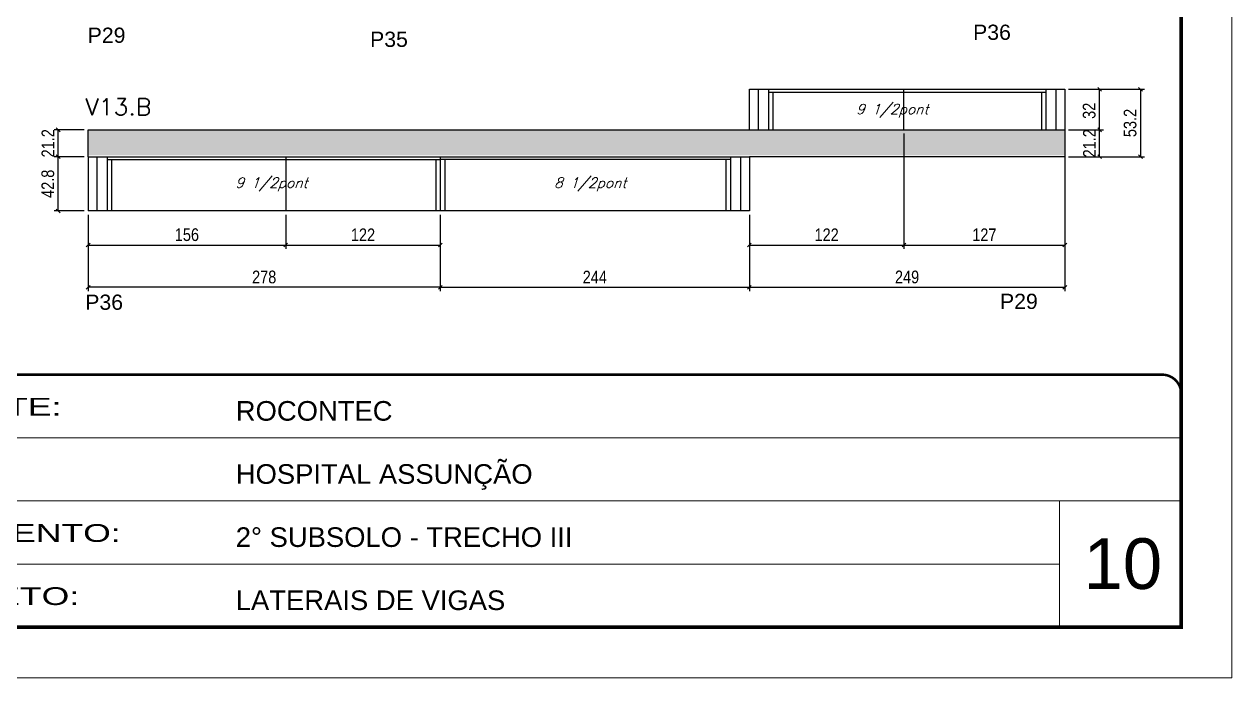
# Model space of a CAD drawing. Extents: x 137137 to 143418, y 10464 to 34486.
# Drawn here: x 139267 to 140221, y 31139 to 31654 of the extents above; entities that cross this region are included whole.
import ezdxf

# ---------------------------------------------------------------- set-up
doc = ezdxf.new("R2010")
doc.units = 0
doc.linetypes.add('CONTINUO', pattern=[0])
doc.linetypes.add('DASHED', pattern=[0.75, 0.5, -0.25])
for name, color, linetype in [('5', 5, 'Continuous'), ('COTA', 241, 'Continuous'), ('cotas', 4, 'Continuous'), ('Painéis', 200, 'Continuous'), ('SARR_2.2x7', 40, 'Continuous'), ('SARR_3.5x7', 81, 'Continuous'), ('texto', 7, 'Continuous')]:
    doc.layers.add(name, color=color, linetype=linetype)
for name, color, linetype, lineweight in [('CARIMBO', 255, 'Continuous', 9), ('Folhas', 255, 'Continuous', 9), ('SARRAFO DE PRESSAO', 251, 'DASHED', 9), ('Texto Seção', 7, 'Continuous', 15)]:
    doc.layers.add(name, color=color, linetype=linetype, lineweight=lineweight)
doc.styles.add('ARIAL', font='arial.ttf')
doc.styles.add('COTA TECNICA', font='techl___.ttf', dxfattribs={"height": 10})
doc.styles.add('REGUA-120', font='ROMANS.shx', dxfattribs={"height": 15})
doc.styles.add('Romans', font='romans.shx')
doc.styles.get("Standard").update_dxf_attribs({"font": 'arial.ttf'})
doc.styles.add('Tecnologia', font='')
doc.styles.get('Tecnologia').set_extended_font_data('Forgotten Futurist')
doc.dimstyles.new('PAINEL', dxfattribs={"dimtxt": 10, "dimasz": 3, "dimexe": 3, "dimexo": 3, "dimgap": 3, "dimtad": 1, "dimdec": 1, "dimzin": 12, "dimdsep": 46, "dimtxsty": 'COTA TECNICA', "dimblk1": 'OBLIQUE', "dimblk2": 'OBLIQUE', "dimsah": 1, "dimcen": 0.9, "dimclrd": 4, "dimclre": 4, "dimclrt": 240, "dimadec": 1, "dimazin": 3, "dimtfac": 1, "dimtdec": 1, "dimtmove": 0, "dimatfit": 3, "dimfxl": 1, "dimtolj": 1, "dimtzin": 12, "dimarcsym": 0})

# ---------------------------------------------------------------- blocks, each defined once
blk = doc.blocks.new('_Oblique')
at = {"color": 0, "linetype": 'ByBlock', "lineweight": -2}
blk.add_line((-0.5, -0.5), (0.5, 0.5), dxfattribs=at)
blk = doc.blocks.new('*D784')
at = {"layer": 'cotas', "color": 4, "linetype": 'ByBlock', "lineweight": -2, "transparency": 16777216}
for p, q in [((139317.92, 31504.09), (139317.92, 31443.8)), ((139595.92, 31504.09), (139595.92, 31443.8)), ((139595.92, 31446.8), (139317.92, 31446.8))]:
    blk.add_line(p, q, dxfattribs=at)
at = {"layer": 'Defpoints', "color": 0, "linetype": 'ByBlock', "transparency": 16777216}
for p in [(139317.92, 31507.09), (139595.92, 31507.09), (139317.92, 31446.8)]:
    blk.add_point(p, dxfattribs=at)
at = {"layer": 'cotas', "color": 4, "linetype": 'ByBlock', "lineweight": -2, "transparency": 16777216, "xscale": 3, "yscale": 3, "zscale": 3, "rotation": 180}
blk.add_blockref('_Oblique', (139317.92, 31446.8), dxfattribs=at)
at = {"layer": 'cotas', "color": 4, "linetype": 'ByBlock', "lineweight": -2, "transparency": 16777216, "xscale": 3, "yscale": 3, "zscale": 3}
blk.add_blockref('_Oblique', (139595.92, 31446.8), dxfattribs=at)
at = {"layer": 'cotas', "color": 240, "linetype": 'ByBlock', "transparency": 16777216, "insert": (139456.92, 31454.9), "char_height": 10, "attachment_point": 5, "style": 'COTA TECNICA'}
blk.add_mtext('\\A1;278', dxfattribs=at)
blk = doc.blocks.new('*D785')
at = {"layer": 'cotas', "color": 4, "linetype": 'ByBlock', "lineweight": -2, "transparency": 16777216}
for p, q in [((139317.92, 31504.09), (139317.92, 31477.18)), ((139473.92, 31504.09), (139473.92, 31477.18)), ((139317.92, 31480.18), (139473.92, 31480.18))]:
    blk.add_line(p, q, dxfattribs=at)
at = {"layer": 'Defpoints', "color": 0, "linetype": 'ByBlock', "transparency": 16777216}
for p in [(139317.92, 31507.09), (139473.92, 31507.09), (139473.92, 31480.18)]:
    blk.add_point(p, dxfattribs=at)
at = {"layer": 'cotas', "color": 4, "linetype": 'ByBlock', "lineweight": -2, "transparency": 16777216, "xscale": 3, "yscale": 3, "zscale": 3, "rotation": 180}
blk.add_blockref('_Oblique', (139317.92, 31480.18), dxfattribs=at)
at = {"layer": 'cotas', "color": 4, "linetype": 'ByBlock', "lineweight": -2, "transparency": 16777216, "xscale": 3, "yscale": 3, "zscale": 3}
blk.add_blockref('_Oblique', (139473.92, 31480.18), dxfattribs=at)
at = {"layer": 'cotas', "color": 240, "linetype": 'ByBlock', "transparency": 16777216, "insert": (139395.92, 31488.29), "char_height": 10, "attachment_point": 5, "style": 'COTA TECNICA'}
blk.add_mtext('\\A1;156', dxfattribs=at)
blk = doc.blocks.new('*D236')
at = {"layer": 'cotas', "color": 4, "linetype": 'ByBlock', "lineweight": -2, "transparency": 16777216}
for p, q in [((139473.92, 31504.09), (139473.92, 31477.18)), ((139595.92, 31504.09), (139595.92, 31477.18)), ((139473.92, 31480.18), (139595.92, 31480.18))]:
    blk.add_line(p, q, dxfattribs=at)
at = {"layer": 'Defpoints', "color": 0, "linetype": 'ByBlock', "transparency": 16777216}
for p in [(139473.92, 31507.09), (139595.92, 31507.09), (139595.92, 31480.18)]:
    blk.add_point(p, dxfattribs=at)
at = {"layer": 'cotas', "color": 4, "linetype": 'ByBlock', "lineweight": -2, "transparency": 16777216, "xscale": 3, "yscale": 3, "zscale": 3, "rotation": 180}
blk.add_blockref('_Oblique', (139473.92, 31480.18), dxfattribs=at)
at = {"layer": 'cotas', "color": 4, "linetype": 'ByBlock', "lineweight": -2, "transparency": 16777216, "xscale": 3, "yscale": 3, "zscale": 3}
blk.add_blockref('_Oblique', (139595.92, 31480.18), dxfattribs=at)
at = {"layer": 'cotas', "color": 240, "linetype": 'ByBlock', "transparency": 16777216, "insert": (139534.92, 31488.23), "char_height": 10, "attachment_point": 5, "style": 'COTA TECNICA'}
blk.add_mtext('\\A1;122', dxfattribs=at)
blk = doc.blocks.new('*D237')
at = {"layer": 'cotas', "color": 4, "linetype": 'ByBlock', "lineweight": -2, "transparency": 16777216}
for p, q in [((139595.92, 31504.09), (139595.92, 31443.8)), ((139839.92, 31504.09), (139839.92, 31443.8)), ((139595.92, 31446.8), (139839.92, 31446.8))]:
    blk.add_line(p, q, dxfattribs=at)
at = {"layer": 'Defpoints', "color": 0, "linetype": 'ByBlock', "transparency": 16777216}
for p in [(139595.92, 31507.09), (139839.92, 31507.09), (139839.92, 31446.8)]:
    blk.add_point(p, dxfattribs=at)
at = {"layer": 'cotas', "color": 4, "linetype": 'ByBlock', "lineweight": -2, "transparency": 16777216, "xscale": 3, "yscale": 3, "zscale": 3, "rotation": 180}
blk.add_blockref('_Oblique', (139595.92, 31446.8), dxfattribs=at)
at = {"layer": 'cotas', "color": 4, "linetype": 'ByBlock', "lineweight": -2, "transparency": 16777216, "xscale": 3, "yscale": 3, "zscale": 3}
blk.add_blockref('_Oblique', (139839.92, 31446.8), dxfattribs=at)
at = {"layer": 'cotas', "color": 240, "linetype": 'ByBlock', "transparency": 16777216, "insert": (139717.92, 31454.88), "char_height": 10, "attachment_point": 5, "style": 'COTA TECNICA'}
blk.add_mtext('\\A1;244', dxfattribs=at)
blk = doc.blocks.new('*D786')
at = {"layer": 'cotas', "color": 4, "linetype": 'ByBlock', "lineweight": -2, "transparency": 16777216}
for p, q in [((140088.92, 31546.89), (140088.92, 31443.8)), ((139839.92, 31504.09), (139839.92, 31443.8)), ((139839.92, 31446.8), (140088.92, 31446.8))]:
    blk.add_line(p, q, dxfattribs=at)
at = {"layer": 'Defpoints', "color": 0, "linetype": 'ByBlock', "transparency": 16777216}
for p in [(140088.92, 31549.89), (139839.92, 31507.09), (140088.92, 31446.8)]:
    blk.add_point(p, dxfattribs=at)
at = {"layer": 'cotas', "color": 4, "linetype": 'ByBlock', "lineweight": -2, "transparency": 16777216, "xscale": 3, "yscale": 3, "zscale": 3, "rotation": 180}
blk.add_blockref('_Oblique', (139839.92, 31446.8), dxfattribs=at)
at = {"layer": 'cotas', "color": 4, "linetype": 'ByBlock', "lineweight": -2, "transparency": 16777216, "xscale": 3, "yscale": 3, "zscale": 3}
blk.add_blockref('_Oblique', (140088.92, 31446.8), dxfattribs=at)
at = {"layer": 'cotas', "color": 240, "linetype": 'ByBlock', "transparency": 16777216, "insert": (139964.42, 31454.9), "char_height": 10, "attachment_point": 5, "style": 'COTA TECNICA'}
blk.add_mtext('\\A1;249', dxfattribs=at)
blk = doc.blocks.new('*D238')
at = {"layer": 'cotas', "color": 4, "linetype": 'ByBlock', "lineweight": -2, "transparency": 16777216}
for p, q in [((140091.92, 31571.09), (140119.41, 31571.09)), ((140116.41, 31549.89), (140116.41, 31571.09)), ((140091.92, 31549.89), (140119.41, 31549.89))]:
    blk.add_line(p, q, dxfattribs=at)
at = {"layer": 'Defpoints', "color": 0, "linetype": 'ByBlock', "transparency": 16777216}
for p in [(140088.92, 31571.09), (140116.41, 31571.09), (140088.92, 31549.89)]:
    blk.add_point(p, dxfattribs=at)
at = {"layer": 'cotas', "color": 4, "linetype": 'ByBlock', "lineweight": -2, "transparency": 16777216, "xscale": 3, "yscale": 3, "zscale": 3}
for p, rotation in [((140116.41, 31571.09), 90), ((140116.41, 31549.89), 270)]:
    blk.add_blockref('_Oblique', p, dxfattribs=dict(at, rotation=rotation))
at = {"layer": 'cotas', "color": 240, "linetype": 'ByBlock', "transparency": 16777216, "insert": (140108.35, 31560.49), "char_height": 10, "attachment_point": 5, "rotation": 90, "style": 'COTA TECNICA'}
blk.add_mtext('\\A1;21.2', dxfattribs=at)
blk = doc.blocks.new('*D239')
at = {"layer": 'cotas', "color": 4, "linetype": 'ByBlock', "lineweight": -2, "transparency": 16777216}
for p, q in [((140091.92, 31603.09), (140119.41, 31603.09)), ((140116.41, 31571.09), (140116.41, 31603.09)), ((140091.92, 31571.09), (140119.41, 31571.09))]:
    blk.add_line(p, q, dxfattribs=at)
at = {"layer": 'Defpoints', "color": 0, "linetype": 'ByBlock', "transparency": 16777216}
for p in [(140088.92, 31603.09), (140116.41, 31603.09), (140088.92, 31571.09)]:
    blk.add_point(p, dxfattribs=at)
at = {"layer": 'cotas', "color": 4, "linetype": 'ByBlock', "lineweight": -2, "transparency": 16777216, "xscale": 3, "yscale": 3, "zscale": 3}
for p, rotation in [((140116.41, 31603.09), 90), ((140116.41, 31571.09), 270)]:
    blk.add_blockref('_Oblique', p, dxfattribs=dict(at, rotation=rotation))
at = {"layer": 'cotas', "color": 240, "linetype": 'ByBlock', "transparency": 16777216, "insert": (140108.19, 31586.09), "char_height": 10, "attachment_point": 5, "rotation": 90, "style": 'COTA TECNICA'}
blk.add_mtext('\\A1;32', dxfattribs=at)
blk = doc.blocks.new('*D240')
at = {"layer": 'cotas', "color": 4, "linetype": 'ByBlock', "lineweight": -2, "transparency": 16777216}
for p, q in [((140091.92, 31603.09), (140151.72, 31603.09)), ((140148.72, 31603.09), (140148.72, 31549.89)), ((140091.92, 31549.89), (140151.72, 31549.89))]:
    blk.add_line(p, q, dxfattribs=at)
at = {"layer": 'Defpoints', "color": 0, "linetype": 'ByBlock', "transparency": 16777216}
for p in [(140088.92, 31603.09), (140088.92, 31549.89), (140148.72, 31549.89)]:
    blk.add_point(p, dxfattribs=at)
at = {"layer": 'cotas', "color": 4, "linetype": 'ByBlock', "lineweight": -2, "transparency": 16777216, "xscale": 3, "yscale": 3, "zscale": 3}
for p, rotation in [((140148.72, 31603.09), 90), ((140148.72, 31549.89), 270)]:
    blk.add_blockref('_Oblique', p, dxfattribs=dict(at, rotation=rotation))
at = {"layer": 'cotas', "color": 240, "linetype": 'ByBlock', "transparency": 16777216, "insert": (140140.5, 31576.49), "char_height": 10, "attachment_point": 5, "rotation": 90, "style": 'COTA TECNICA'}
blk.add_mtext('\\A1;53.2', dxfattribs=at)
blk = doc.blocks.new('9999999999')
at = {"color": 30, "linetype": 'CONTINUO'}
for p, q in [((98564.56, 34379.64), (99583.98, 34379.64)), ((98564.56, 34329.83), (99487.98, 34329.83)), ((99583.98, 34329.83), (99487.98, 34329.83)), ((99487.98, 34329.83), (99487.98, 34230.21)), ((98564.56, 34280.02), (99487.98, 34280.02))]:
    blk.add_line(p, q, dxfattribs=at)
at = {"color": 30, "linetype": 'CONTINUO', "const_width": 2}
blk.add_lwpolyline([(99583.98, 34230.21), (99583.98, 34414.45, 0.414214), (99568.98, 34429.45), (98228.98, 34429.45, 0.414214), (98213.98, 34414.45), (98213.98, 34245.21, 0.414214), (98228.98, 34230.21), (99583.98, 34230.21)], format="xyb", dxfattribs=at)
at = {"layer": 'Folhas'}
blk.add_lwpolyline([(98138.98, 34190.21), (99623.98, 34190.21), (99623.98, 35240.21), (98138.98, 35240.21)], close=True, dxfattribs=at)
at = {"layer": 'Folhas', "color": 30, "const_width": 3}
blk.add_lwpolyline([(98213.98, 34230.21), (99583.98, 34230.21), (99583.98, 35200.21), (98213.98, 35200.21)], close=True, dxfattribs=at)
at = {"color": 7, "linetype": 'Continuous', "ltscale": 5, "style": 'ARIAL'}
for s, height, p in [('ROCONTEC', 15.483, (98837.68, 34393.13)), ('HOSPITAL ASSUNÇÃO', 15.4829, (98837.68, 34343.32)), ('2° SUBSOLO - TRECHO III', 15.4829, (98837.68, 34293.51)), ('LATERAIS DE VIGAS', 15.4829, (98837.68, 34243.7))]:
    blk.add_text(s, height=height, dxfattribs=at).set_placement(p)
at = {"layer": 'Folhas', "color": 7, "style": 'Tecnologia', "width": 1.5}
for s, p in [('CLIENTE:', (98573.65, 34397.17)), ('PAVIMENTO:', (98573.65, 34297.5)), ('PROJETO:', (98573.65, 34247.69))]:
    blk.add_text(s, height=14, dxfattribs=at).set_placement(p)
blk = doc.blocks.new('*D527')
at = {"layer": 'COTA', "color": 4, "linetype": 'ByBlock', "lineweight": -2, "transparency": 16777216}
for p, q in [((139961.92, 31568.09), (139961.92, 31477.18)), ((139839.92, 31504.09), (139839.92, 31477.18)), ((139839.92, 31480.18), (139961.92, 31480.18))]:
    blk.add_line(p, q, dxfattribs=at)
at = {"layer": 'Defpoints', "color": 0, "linetype": 'ByBlock', "transparency": 16777216}
for p in [(139961.92, 31571.09), (139839.92, 31507.09), (139961.92, 31480.18)]:
    blk.add_point(p, dxfattribs=at)
at = {"layer": 'COTA', "color": 4, "linetype": 'ByBlock', "lineweight": -2, "transparency": 16777216, "xscale": 3, "yscale": 3, "zscale": 3, "rotation": 180}
blk.add_blockref('_Oblique', (139839.92, 31480.18), dxfattribs=at)
at = {"layer": 'COTA', "color": 4, "linetype": 'ByBlock', "lineweight": -2, "transparency": 16777216, "xscale": 3, "yscale": 3, "zscale": 3}
blk.add_blockref('_Oblique', (139961.92, 31480.18), dxfattribs=at)
at = {"layer": 'COTA', "color": 240, "linetype": 'ByBlock', "transparency": 16777216, "insert": (139900.92, 31488.23), "char_height": 10, "attachment_point": 5, "style": 'COTA TECNICA'}
blk.add_mtext('\\A1;122', dxfattribs=at)
blk = doc.blocks.new('*D528')
at = {"layer": 'COTA', "color": 4, "linetype": 'ByBlock', "lineweight": -2, "transparency": 16777216}
for p, q in [((139961.92, 31568.09), (139961.92, 31477.18)), ((140088.92, 31568.09), (140088.92, 31477.18)), ((139961.92, 31480.18), (140088.92, 31480.18))]:
    blk.add_line(p, q, dxfattribs=at)
at = {"layer": 'Defpoints', "color": 0, "linetype": 'ByBlock', "transparency": 16777216}
for p in [(139961.92, 31571.09), (140088.92, 31571.09), (140088.92, 31480.18)]:
    blk.add_point(p, dxfattribs=at)
at = {"layer": 'COTA', "color": 4, "linetype": 'ByBlock', "lineweight": -2, "transparency": 16777216, "xscale": 3, "yscale": 3, "zscale": 3, "rotation": 180}
blk.add_blockref('_Oblique', (139961.92, 31480.18), dxfattribs=at)
at = {"layer": 'COTA', "color": 4, "linetype": 'ByBlock', "lineweight": -2, "transparency": 16777216, "xscale": 3, "yscale": 3, "zscale": 3}
blk.add_blockref('_Oblique', (140088.92, 31480.18), dxfattribs=at)
at = {"layer": 'COTA', "color": 240, "linetype": 'ByBlock', "transparency": 16777216, "insert": (140025.42, 31488.25), "char_height": 10, "attachment_point": 5, "style": 'COTA TECNICA'}
blk.add_mtext('\\A1;127', dxfattribs=at)
blk = doc.blocks.new('*D529')
at = {"layer": 'COTA', "color": 4, "linetype": 'ByBlock', "lineweight": -2, "transparency": 16777216}
for p, q in [((139314.92, 31549.89), (139291.25, 31549.89)), ((139294.25, 31507.09), (139294.25, 31549.89)), ((139314.92, 31507.09), (139291.25, 31507.09))]:
    blk.add_line(p, q, dxfattribs=at)
at = {"layer": 'Defpoints', "color": 0, "linetype": 'ByBlock', "transparency": 16777216}
for p in [(139294.25, 31549.89), (139317.92, 31549.89), (139317.92, 31507.09)]:
    blk.add_point(p, dxfattribs=at)
at = {"layer": 'COTA', "color": 4, "linetype": 'ByBlock', "lineweight": -2, "transparency": 16777216, "xscale": 3, "yscale": 3, "zscale": 3}
for p, rotation in [((139294.25, 31549.89), 90), ((139294.25, 31507.09), 270)]:
    blk.add_blockref('_Oblique', p, dxfattribs=dict(at, rotation=rotation))
at = {"layer": 'COTA', "color": 240, "linetype": 'ByBlock', "transparency": 16777216, "insert": (139286.16, 31528.49), "char_height": 10, "attachment_point": 5, "rotation": 90, "style": 'COTA TECNICA'}
blk.add_mtext('\\A1;42.8', dxfattribs=at)
blk = doc.blocks.new('*D530')
at = {"layer": 'COTA', "color": 4, "linetype": 'ByBlock', "lineweight": -2, "transparency": 16777216}
for p, q in [((139314.92, 31571.09), (139291.25, 31571.09)), ((139294.25, 31549.89), (139294.25, 31571.09)), ((139314.92, 31549.89), (139291.25, 31549.89))]:
    blk.add_line(p, q, dxfattribs=at)
at = {"layer": 'Defpoints', "color": 0, "linetype": 'ByBlock', "transparency": 16777216}
for p in [(139294.25, 31571.09), (139317.92, 31571.09), (139317.92, 31549.89)]:
    blk.add_point(p, dxfattribs=at)
at = {"layer": 'COTA', "color": 4, "linetype": 'ByBlock', "lineweight": -2, "transparency": 16777216, "xscale": 3, "yscale": 3, "zscale": 3}
for p, rotation in [((139294.25, 31571.09), 90), ((139294.25, 31549.89), 270)]:
    blk.add_blockref('_Oblique', p, dxfattribs=dict(at, rotation=rotation))
at = {"layer": 'COTA', "color": 240, "linetype": 'ByBlock', "transparency": 16777216, "insert": (139286.19, 31560.49), "char_height": 10, "attachment_point": 5, "rotation": 90, "style": 'COTA TECNICA'}
blk.add_mtext('\\A1;21.2', dxfattribs=at)

msp = doc.modelspace()

# ---------------------------------------------------------------- hatches: boundary and pattern name
at = {"layer": 'COTA', "linetype": 'ByBlock'}
h = msp.add_hatch(dxfattribs=at)
h.set_pattern_fill('AR-CONC', color=256, scale=0.03)
h.set_pattern_definition([(50, (-1598.5, 0), (5.46554007, -0.47817257), [0.5715, -6.2865]), (355, (-1598.5, 0), (-1.05730264, 5.73170536), [0.4572, -5.02921753]), (100.4514447, (-1598.0445, -0.04), (4.40823741, 5.25353256), [0.48570026, -5.34270734]), (46.1842, (-1598.5, 1.524), (8.13237123, -1.26126984), [0.85725, -9.42975]), (96.6355576, (-1597.822, 1.419), (7.122124, 7.42278374), [0.7285507, -8.01406824]), (351.184151, (-1598.5, 1.524), (7.122124, 7.42278374), [0.685799, -7.54379196]), (21, (-1597.738, 1.143), (4.54843174, -3.06795595), [0.5715, -6.2865]), (326, (-1597.738, 1.143), (1.85406085, 5.52563898), [0.4572, -5.0292]), (71.451445, (-1597.359, 0.8873), (6.40249258, 2.45768307), [0.48570026, -5.34269813]), (37.5, (-1598.5, 0), (0.092658098, 2.536651166), [0, -4.96824, 0, -5.1054, 0, -5.04825]), (7.5, (-1598.5, 0), (2.004589875, 3.005417245), [0, -2.91084, 0, -4.85394, 0, -1.92405]), (327.5, (-1600.1993, 0), (4.067717855, -0.17186232), [0, -1.905, 0, -5.9436, 0, -7.8867]), (317.5, (-1600.9613, 0), (4.44387544, 0.76279473), [0, -2.4765, 0, -3.94716, 0, -5.6007])])
h.paths.add_polyline_path([(139317.92, 31571.09), (139317.92, 31551.09), (140088.92, 31551.09), (140088.92, 31571.09)])

# ---------------------------------------------------------------- linework, layer by layer
for p, q in [((139317.92, 31549.89), (139317.92, 31571.09)), ((139317.92, 31571.09), (139839.92, 31571.09)), ((140088.92, 31571.09), (140088.92, 31549.89)), ((140088.92, 31549.89), (139839.92, 31549.89))]:
    msp.add_line(p, q, dxfattribs=at)
at = {"layer": 'Painéis', "linetype": 'ByBlock'}
for p, q in [((139839.92, 31603.09), (140088.92, 31603.09)), ((139839.92, 31571.09), (139839.92, 31603.09)), ((139961.92, 31571.09), (139961.92, 31603.09)), ((140088.92, 31603.09), (140088.92, 31571.09)), ((139839.92, 31571.09), (140088.92, 31571.09)), ((139317.92, 31549.89), (139839.92, 31549.89)), ((139317.92, 31549.89), (139317.92, 31507.09)), ((139473.92, 31549.89), (139473.92, 31507.09)), ((139595.92, 31549.89), (139595.92, 31507.09)), ((139839.92, 31549.89), (139839.92, 31507.09)), ((139839.92, 31507.09), (139317.92, 31507.09))]:
    msp.add_line(p, q, dxfattribs=at)
at = {"layer": 'SARR_2.2x7', "linetype": 'Continuous'}
for p, q in [((139846.92, 31603.09), (139846.92, 31571.09)), ((139854.92, 31600.89), (140073.92, 31600.89)), ((140081.92, 31603.09), (140081.92, 31571.09)), ((139324.92, 31549.89), (139324.92, 31507.09)), ((139332.92, 31547.69), (139595.92, 31547.69)), ((139824.92, 31547.69), (139595.92, 31547.69)), ((139832.92, 31549.89), (139832.92, 31507.09))]:
    msp.add_line(p, q, dxfattribs=at)
at = {"layer": 'SARR_3.5x7'}
for p, q in [((139854.92, 31603.09), (139854.92, 31571.09)), ((139858.42, 31600.89), (139858.42, 31571.09)), ((140070.42, 31600.89), (140070.42, 31571.09)), ((140073.92, 31603.09), (140073.92, 31571.09)), ((139332.92, 31549.89), (139332.92, 31507.09)), ((139336.42, 31547.69), (139336.42, 31507.09)), ((139592.42, 31547.69), (139592.42, 31507.09)), ((139599.42, 31547.69), (139599.42, 31507.09)), ((139821.42, 31547.69), (139821.42, 31507.09)), ((139824.92, 31549.89), (139824.92, 31507.09))]:
    msp.add_line(p, q, dxfattribs=at)

# ---------------------------------------------------------------- block references
at = {"layer": 'SARRAFO DE PRESSAO', "color": 6, "linetype": 'ByBlock'}
msp.add_blockref('9999999999', (40596.81, -3051.58), dxfattribs=at)

# ---------------------------------------------------------------- texts
at = {"layer": '5', "linetype": 'Continuous'}
for s, p in [('P29', (139317.6, 31639.73)), ('P36', (140016.54, 31642.08)), ('P35', (139540.53, 31636.54)), ('P29', (140037.75, 31429.74)), ('P36', (139315.67, 31429.07))]:
    msp.add_text(s, height=12, rotation=359.99996, dxfattribs=at).set_placement(p)
at = {"layer": 'CARIMBO', "style": 'ARIAL'}
msp.add_text('10', height=40, dxfattribs=at).set_placement((140103.65, 31208.77))
at = {"layer": 'texto', "color": 2, "char_height": 8, "attachment_point": 5, "style": 'Romans'}
for s, insert in [('{\\Q19;\\C256;9 1/2pont}', (139952.7, 31586.13)), ('{\\Q19;\\C256;9 1/2pont}', (139462.64, 31528.01)), ('{\\Q19;\\C256;8 1/2pont}', (139714.28, 31528.01))]:
    msp.add_mtext(s, dxfattribs=dict(at, insert=insert))
at = {"layer": 'Texto Seção', "style": 'REGUA-120', "width": 1.05}
msp.add_text('V13.B', height=13, dxfattribs=at).set_placement((139315.85, 31582.72))

# ---------------------------------------------------------------- dimensions: what is measured, and where the dimension line sits
at = {"layer": 'COTA', "linetype": 'ByBlock'}
dim = msp.add_linear_dim(base=(139294.25, 31571.09), p1=(139317.92, 31549.89), p2=(139317.92, 31571.09), angle=90, dimstyle='PAINEL', dxfattribs=at)
dim.commit()
dim.dimension.update_dxf_attribs({"geometry": '*D530', "text_midpoint": (139294.25, 31560.49), "dimtype": 160})
dim = msp.add_linear_dim(base=(139961.92, 31480.18), p1=(139839.92, 31507.09), p2=(139961.92, 31571.09), dimstyle='PAINEL', dxfattribs=at)
dim.commit()
dim.dimension.update_dxf_attribs({"geometry": '*D527', "text_midpoint": (139900.92, 31488.23)})
dim = msp.add_linear_dim(base=(140088.92, 31480.18), p1=(139961.92, 31571.09), p2=(140088.92, 31571.09), dimstyle='PAINEL', override={"dimtmove": 1}, dxfattribs=at)
dim.commit()
dim.dimension.update_dxf_attribs({"geometry": '*D528', "text_midpoint": (140025.42, 31488.25)})
dim = msp.add_linear_dim(base=(139294.25, 31549.89), p1=(139317.92, 31507.09), p2=(139317.92, 31549.89), angle=90, dimstyle='PAINEL', dxfattribs=at)
dim.commit()
dim.dimension.update_dxf_attribs({"geometry": '*D529', "text_midpoint": (139286.16, 31528.49)})
at = {"layer": 'cotas', "linetype": 'ByBlock'}
for base, p1, p2, picture, middle in [((140116.41, 31603.09), (140088.92, 31571.09), (140088.92, 31603.09), '*D239', (140116.41, 31586.09)), ((140116.41, 31571.09), (140088.92, 31549.89), (140088.92, 31571.09), '*D238', (140116.41, 31560.49))]:
    dim = msp.add_linear_dim(base=base, p1=p1, p2=p2, angle=90, dimstyle='PAINEL', dxfattribs=at)
    dim.commit()
    dim.dimension.update_dxf_attribs({"geometry": picture, "text_midpoint": middle, "dimtype": 160})
dim = msp.add_linear_dim(base=(140148.72, 31549.89), p1=(140088.92, 31603.09), p2=(140088.92, 31549.89), angle=90, dimstyle='PAINEL', dxfattribs=at)
dim.commit()
dim.dimension.update_dxf_attribs({"geometry": '*D240', "text_midpoint": (140140.5, 31576.49)})
for base, p1, p2, picture, middle in [((140088.92, 31446.8), (139839.92, 31507.09), (140088.92, 31549.89), '*D786', (139964.42, 31454.9)), ((139317.92, 31446.8), (139595.92, 31507.09), (139317.92, 31507.09), '*D784', (139456.92, 31454.9)), ((139473.92, 31480.18), (139317.92, 31507.09), (139473.92, 31507.09), '*D785', (139395.92, 31488.29)), ((139595.92, 31480.18), (139473.92, 31507.09), (139595.92, 31507.09), '*D236', (139534.92, 31488.23)), ((139839.92, 31446.8), (139595.92, 31507.09), (139839.92, 31507.09), '*D237', (139717.92, 31454.88))]:
    dim = msp.add_linear_dim(base=base, p1=p1, p2=p2, dimstyle='PAINEL', dxfattribs=at)
    dim.commit()
    dim.dimension.update_dxf_attribs({"geometry": picture, "text_midpoint": middle})

doc.saveas('drawing.dxf')
